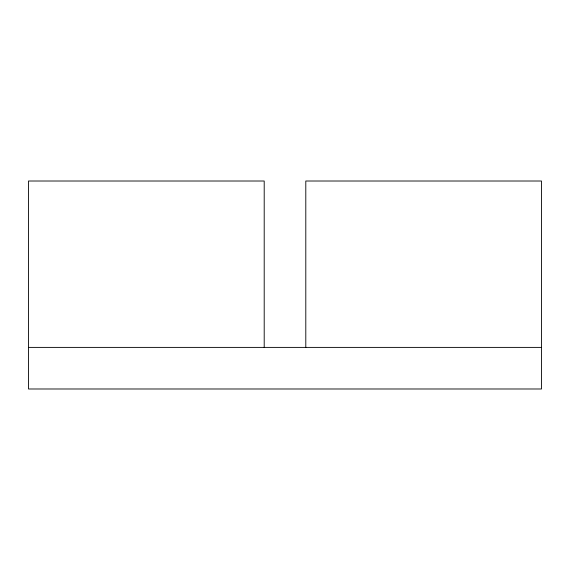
<?xml version="1.0" encoding="UTF-8"?>
<svg xmlns="http://www.w3.org/2000/svg" width="570" height="570" viewBox="0 0 570 570"><rect width="100%" height="100%" fill="white"/><g stroke="black" fill="none" stroke-linecap="round" stroke-linejoin="round"><path stroke-width="0.85" d="M28.5 347.394L541.5 347.394M305.798 347.394L305.798 181.011L541.5 181.011L541.5 388.989L28.5 388.989L28.5 181.011L264.202 181.011L264.202 347.394"/></g></svg>
